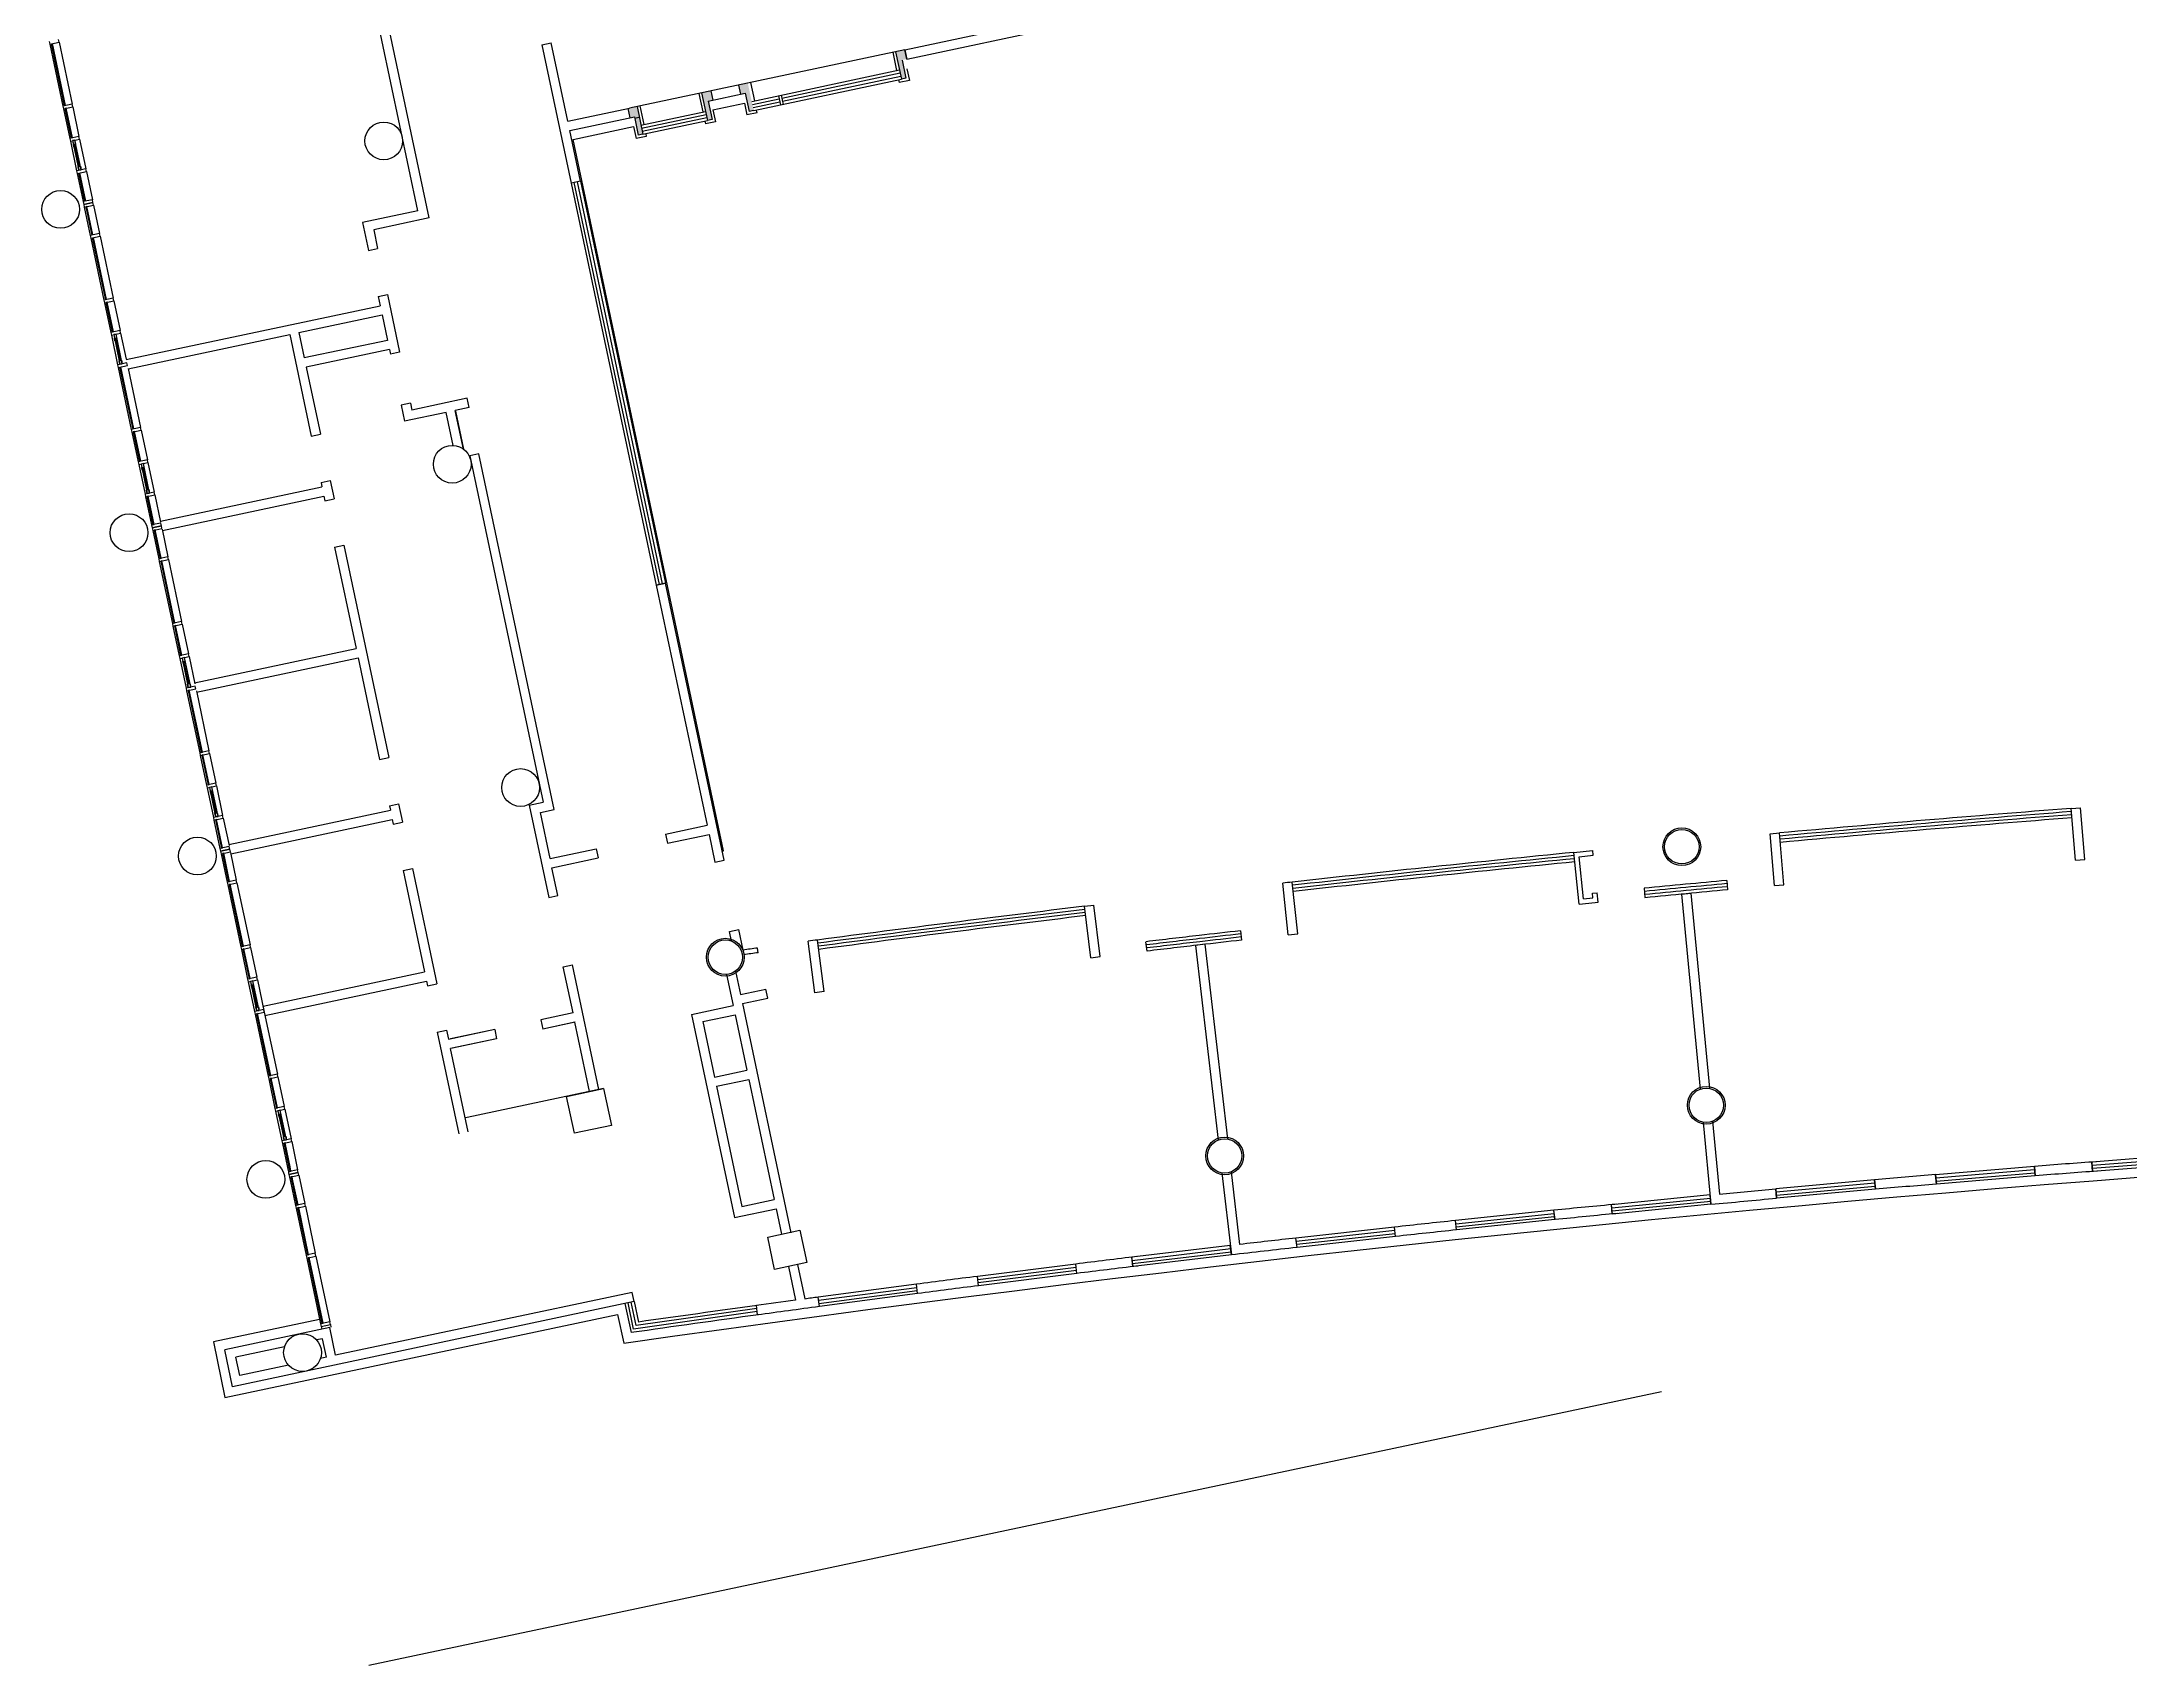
# Model space of a CAD drawing. Header units: millimetres. Extents: x -28081 to 142643, y -11740 to 128443.
# Drawn here: x -11598 to 32659, y -11740 to 22643 of the extents above; entities that cross this region are included whole.
import ezdxf

# ---------------------------------------------------------------- set-up
doc = ezdxf.new("R2010")
doc.units = ezdxf.units.MM
doc.header["$LTSCALE"] = 10
doc.layers.add('A—墙体', color=7, linetype='Continuous')
doc.layers.add('A—门窗', color=135, linetype='Continuous')
doc.layers.get('0').off()
doc.styles.add('E1-RI-5F$0$Standard', font='arial.ttf')

# ---------------------------------------------------------------- blocks, each defined once
blk = doc.blocks.new('E1-RI-5F$0$$DDT_AUDIT_GENERATED_(0)')
at = {"style": 'E1-RI-5F$0$Standard'}
blk.add_text('$DDT_AUDIT_GENERATED_(0)', height=1, dxfattribs=at).set_placement((0, 0))
blk = doc.blocks.new('E1-RI-5F$0$$TCHSYS$WIN2D')
for p, q in [((-0.5, 0.5), (0.5, 0.5)), ((-0.5, 0.5), (-0.5, -0.5)), ((0.5, 0.5), (0.5, -0.5)), ((0.5, 0.1667), (-0.5, 0.1667)), ((0.5, -0.1667), (-0.5, -0.1667)), ((-0.5, -0.5), (0.5, -0.5))]:
    blk.add_line(p, q)
blk = doc.blocks.new('E-COLS-F5')
at = {"layer": 'A—墙体'}
for points in [[(11708439, -6206636), (11709222, -6206470), (11709387, -6207253), (11708605, -6207419)], [(11712699, -6209618), (11713384, -6209473), (11713529, -6210158), (11712844, -6210303)]]:
    blk.add_lwpolyline(points, close=True, dxfattribs=at)
for centre, radius in [((11704564, -6186400), 400), ((11697716, -6187850), 400), ((11706014, -6193248), 400), ((11699166, -6194698), 400), ((11707464, -6200096), 400), ((11700615, -6201546), 400), ((11732071, -6201349), 400), ((11732071, -6201349), 365), ((11711802, -6203689), 400), ((11711802, -6203689), 365), ((11732589, -6206825), 400), ((11732589, -6206825), 365), ((11722383, -6207898), 400), ((11722383, -6207898), 365), ((11702065, -6208394), 400), ((11702842, -6212063), 400)]:
    blk.add_circle(centre, radius, dxfattribs=at)

msp = doc.modelspace()

# ---------------------------------------------------------------- hatches: boundary and pattern name
at = {"layer": 'A—墙体'}
h = msp.add_hatch(color=18, dxfattribs=at)
h.paths.add_polyline_path([(6690, 22474), (6495, 22432), (6618, 21851), (6716, 21872), (6634, 22257), (6732, 22278)])
h.paths.add_polyline_path([(3364, 21769), (3168, 21728), (3210, 21532), (3308, 21553), (3391, 21164), (3489, 21185)])
h = msp.add_hatch(color=18, dxfattribs=at)
h.paths.add_polyline_path([(2582, 21603), (2386, 21561), (2511, 20976), (2608, 20997), (2525, 21387), (2623, 21407)])
h.paths.add_polyline_path([(1016, 21271), (821, 21230), (862, 21034), (960, 21055), (1044, 20664), (1140, 20684)])

# ---------------------------------------------------------------- linework, layer by layer
for p, q in [((-3627, 19065), (-4952, 25321)), ((-3390, 18911), (-4798, 25558)), ((6690, 22476), (9821, 23135)), ((-999, 22582), (-804, 22624)), ((-999, 22582), (-378, 19647)), ((-452, 20961), (-804, 22624)), ((6732, 22277), (10058, 22981)), ((6690, 22476), (860, 21238)), ((6495, 22432), (6618, 21851)), ((6634, 22257), (6716, 21872)), ((6690, 22474), (6732, 22278)), ((6732, 22277), (6690, 22472)), ((3168, 21727), (3210, 21532)), ((3266, 21748), (3266, 21748)), ((3423, 21781), (3506, 21393)), ((6716, 21872), (6618, 21851)), ((918, 21251), (918, 21251)), ((1016, 21271), (1140, 20684)), ((1075, 21284), (1158, 20893)), ((2327, 21549), (2411, 21158)), ((2386, 21561), (2511, 20976)), ((2484, 21582), (2484, 21582)), ((2525, 21387), (3308, 21553)), ((2525, 21387), (2608, 20997)), ((2582, 21603), (2623, 21407)), ((3308, 21553), (3391, 21164)), ((-452, 20961), (860, 21238)), ((-410, 20765), (960, 21055)), ((821, 21230), (862, 21034)), ((960, 21056), (1044, 20664)), ((966, 21026), (1064, 21046)), ((2608, 20997), (2511, 20976)), ((3489, 21185), (3391, 21164)), ((-182, 19689), (-410, 20765)), ((1139, 20684), (1044, 20664)), ((-3627, 19065), (-4801, 18816)), ((-4801, 18816), (-4677, 18226)), ((-3390, 18911), (-4564, 18662)), ((-4564, 18662), (-4481, 18268)), ((-4677, 18226), (-4481, 18268)), ((-4469, 17248), (-4274, 17289)), ((-4274, 17289), (-4015, 16066)), ((-9809, 15913), (-4428, 17052)), ((-6148, 16484), (-4387, 16857)), ((-4469, 17248), (-4428, 17052)), ((-4387, 16857), (-4273, 16318)), ((-9767, 15718), (-6343, 16442)), ((-6343, 16442), (-5888, 14290)), ((-6148, 16484), (-6034, 15946)), ((-4273, 16319), (-6034, 15946)), ((-4231, 16123), (-5992, 15750)), ((-4231, 16123), (-4211, 16025)), ((-4015, 16066), (-4211, 16025)), ((-5992, 15750), (-5692, 14332)), ((-2582, 15092), (-3756, 14844)), ((-2541, 14896), (-2582, 15092)), ((-3787, 14990), (-3983, 14949)), ((-3983, 14949), (-3910, 14606)), ((-3030, 14793), (-3910, 14606)), ((-3787, 14990), (-3756, 14844)), ((-2882, 14096), (-3030, 14793)), ((-2541, 14896), (-2834, 14834)), ((-2661, 14017), (-2834, 14834)), ((-2832, 14822), (-2661, 14017)), ((-5888, 14290), (-5692, 14332)), ((-2333, 13918), (-2529, 13877)), ((-2529, 13877), (-976, 6539)), ((-739, 6385), (-2333, 13918)), ((-5680, 13312), (-5485, 13353)), ((-5680, 13312), (-5660, 13214)), ((-5485, 13353), (-5402, 12962)), ((-9084, 12489), (-5660, 13214)), ((-9042, 12293), (-5618, 13018)), ((-5618, 13018), (-5598, 12920)), ((-5598, 12920), (-5402, 12962)), ((-5391, 11942), (-5195, 11984)), ((-5195, 11984), (-4242, 7483)), ((-5391, 11942), (-4935, 9790)), ((1424, 11136), (2501, 6049)), ((2862, 5307), (1619, 11177)), ((-8359, 9065), (-4935, 9790)), ((-8318, 8869), (-4893, 9594)), ((-4893, 9594), (-4438, 7442)), ((-4438, 7442), (-4242, 7483)), ((-7634, 5641), (-4210, 6366)), ((-4231, 6464), (-4035, 6505)), ((-4231, 6464), (-4210, 6366)), ((-4035, 6505), (-3952, 6114)), ((-1269, 6477), (-976, 6539)), ((-1269, 6477), (-855, 4521)), ((-1032, 6323), (-739, 6385)), ((-825, 5345), (-1032, 6323)), ((31405, 6406), (31604, 6421)), ((31500, 5310), (31405, 6406)), ((31699, 5326), (31604, 6421)), ((-7593, 5445), (-4169, 6170)), ((-4169, 6170), (-4148, 6072)), ((-4148, 6072), (-3952, 6114)), ((1620, 5862), (2501, 6049)), ((1620, 5862), (1662, 5667)), ((1662, 5667), (2542, 5853)), ((2542, 5853), (2666, 5266)), ((25027, 5869), (25226, 5887)), ((25122, 4773), (25027, 5869)), ((25322, 4791), (25226, 5887)), ((-825, 5345), (153, 5552)), ((-786, 5148), (194, 5356)), ((153, 5552), (194, 5356)), ((20869, 5474), (21267, 5513)), ((20984, 4379), (20869, 5474)), ((20979, 5384), (21277, 5414)), ((21073, 4489), (20979, 5384)), ((21278, 5414), (21269, 5513)), ((31500, 5310), (31699, 5326)), ((-3941, 5094), (-3745, 5135)), ((-3941, 5094), (-3485, 2942)), ((-3745, 5135), (-3227, 2690)), ((-662, 4561), (-786, 5148)), ((2666, 5266), (2862, 5307)), ((-855, 4521), (-662, 4561)), ((14818, 3729), (14703, 4823)), ((15017, 3751), (14902, 4845)), ((21073, 4489), (21272, 4509)), ((21261, 4608), (21361, 4618)), ((21272, 4509), (21261, 4608)), ((21382, 4419), (21361, 4618)), ((23152, 4590), (23543, 460)), ((23351, 4609), (23742, 478)), ((25122, 4773), (25322, 4791)), ((10499, 4335), (10697, 4359)), ((10636, 3243), (10499, 4334)), ((10834, 3267), (10697, 4359)), ((20984, 4379), (21183, 4398)), ((21183, 4399), (21382, 4419)), ((2977, 3799), (3173, 3840)), ((3020, 3595), (2977, 3799)), ((3264, 3407), (3173, 3840)), ((4783, 2501), (4646, 3593)), ((4981, 2527), (4844, 3619)), ((14817, 3729), (15017, 3751)), ((14818, 3729), (15017, 3751)), ((3584, 3350), (3570, 3449)), ((10636, 3243), (10834, 3267)), ((12852, 3505), (13330, -617)), ((13051, 3528), (13529, -594)), ((-6909, 2217), (-3485, 2942)), ((-6868, 2021), (-3444, 2746)), ((-3444, 2746), (-3423, 2648)), ((-3423, 2648), (-3227, 2690)), ((-546, 3053), (-351, 3094)), ((-340, 2074), (-546, 3053)), ((208, 452), (-351, 3094)), ((2914, 2891), (3054, 2230)), ((3104, 2961), (3208, 2467)), ((2173, 2044), (3054, 2230)), ((3208, 2467), (3746, 2581)), ((3250, 2272), (3788, 2386)), ((3250, 2272), (4277, -2583)), ((3788, 2386), (3746, 2581)), ((-340, 2074), (-1022, 1930)), ((-1022, 1930), (-981, 1734)), ((-299, 1879), (-981, 1734)), ((-296, 1879), (-981, 1734)), ((11, 411), (-299, 1879)), ((2173, 2044), (3085, -2261)), ((2411, 1890), (3095, 2035)), ((2411, 1890), (2659, 716)), ((3095, 2035), (3344, 861)), ((-3216, 1670), (-3020, 1711)), ((-3216, 1670), (-2760, -483)), ((-3020, 1711), (-2979, 1516)), ((-2000, 1723), (-2980, 1515)), ((-1959, 1527), (-2937, 1320)), ((-2000, 1723), (-2935, 1525)), ((-1959, 1527), (-2892, 1329)), ((-2000, 1723), (-1959, 1527)), ((-2565, -441), (-2937, 1320)), ((308, 473), (-2583, -139)), ((2659, 716), (3344, 861)), ((2700, 520), (3385, 665)), ((2700, 520), (3239, -2023)), ((3385, 665), (3924, -1879)), ((-2583, -139), (-2626, -148)), ((23609, -239), (23774, -1979)), ((23808, -220), (23954, -1762)), ((13411, -1314), (13612, -3051)), ((13609, -1291), (13787, -2829)), ((30647, -1377), (30628, -1178)), ((31863, -1283), (31847, -1084)), ((25166, -1848), (25148, -1648)), ((27259, -1661), (27240, -1463)), ((28552, -1553), (28535, -1351)), ((3085, -2261), (3965, -2074)), ((3239, -2023), (3924, -1879)), ((3965, -2074), (4079, -2612)), ((20471, -2304), (20448, -2105)), ((21684, -2182), (21665, -1987)), ((23774, -1979), (23755, -1780)), ((17090, -2660), (17067, -2461)), ((18383, -2521), (18360, -2322)), ((11526, -3296), (11503, -3098)), ((13612, -3050), (13589, -2851)), ((15003, -2891), (14980, -2693)), ((4224, -3297), (4375, -4011)), ((4420, -3256), (4574, -3984)), ((8251, -3703), (8228, -3504)), ((10335, -3442), (10312, -3244)), ((916, -3845), (-5370, -5175)), ((916, -3845), (-5370, -5175)), ((957, -4040), (916, -3845)), ((957, -4040), (916, -3845)), ((4880, -4144), (4854, -3946)), ((6962, -3869), (6936, -3672)), ((957, -4040), (-7554, -5842)), ((957, -4040), (-7554, -5842)), ((3571, -4322), (3545, -4124)), ((-5494, -4588), (-7720, -5060)), ((-5494, -4588), (-7720, -5060)), ((-5648, -4826), (-5774, -4852)), ((-5648, -4826), (-5774, -4852)), ((-5566, -5217), (-5648, -4826)), ((-5566, -5217), (-5648, -4826)), ((-5370, -5175), (-5494, -4588)), ((-5370, -5175), (-5494, -4588)), ((-7554, -5842), (-7720, -5060)), ((-7554, -5842), (-7720, -5060)), ((-6452, -4996), (-7483, -5214)), ((-6452, -4996), (-7483, -5214)), ((-7400, -5605), (-7483, -5214)), ((-7400, -5605), (-7483, -5214)), ((-5566, -5217), (-5691, -5243)), ((-5566, -5217), (-5691, -5243)), ((-6369, -5387), (-7400, -5605)), ((-6369, -5387), (-7400, -5605))]:
    msp.add_line(p, q, dxfattribs=at)
for points in [[(1424, 11136), (1619, 11177)], [(23152, 4590), (23351, 4609)], [(13051, 3528), (12852, 3505)]]:
    msp.add_lwpolyline(points, dxfattribs=at)
at = {"layer": 'A—墙体', "color": 18}
msp.add_lwpolyline([(-4670, -11740), (22723, -5942)], dxfattribs=at)
at = {"layer": 'A—墙体'}
for centre, radius, start, end in [((69776, -487205), 495100, 96.36336, 96.38651), ((69775, -487205), 495100, 97.53592, 97.55906), ((69775, -487205), 495100, 97.68464, 97.72036), ((69775, -487205), 495000, 97.68464, 97.72032), ((69775, -487205), 494000, 97.53677, 97.55996), ((37271, -80251), 79352, 93.8469, 94.80184), ((37249, -79948), 78848, 93.84438, 94.803), ((-7824, 340261), 343495, 275.30819, 275.5083), ((69738, -486690), 487085, 94.85242, 95.00535), ((40686, -154012), 152942, 94.55035, 95.03665), ((28844, -81825), 80160, 95.0668, 96.01168), ((69677, -486091), 486283, 95.65219, 95.80755), ((-18614, 453747), 457693, 275.31383, 275.48894), ((69738, -486690), 487085, 96.05487, 96.20779), ((69738, -486690), 486885, 96.05464, 96.20763), ((69738, -486690), 487085, 96.85476, 97.00768), ((66683, -460194), 460213, 96.44765, 96.62194), ((69738, -486690), 487085, 96.45482, 96.59597), ((29545, -172632), 170465, 97.1837, 97.62181), ((69738, -486690), 486885, 96.85486, 97.00785), ((27582, -173159), 170732, 97.65006, 97.7448), ((69738, -486690), 486885, 97.25498, 97.40798), ((69738, -486690), 487085, 97.71186, 97.81036), ((69738, -486690), 486885, 97.65513, 97.8105)]:
    msp.add_arc(centre, radius, start, end, dxfattribs=at)
at = {"layer": 'A—门窗', "extrusion": (0, 0, -1)}
for p, q in [((-11440, 22652), (-11427, 22593)), ((-11427, 22593), (-11232, 22634)), ((-11232, 22634), (-11244, 22693)), ((-10954, 21323), (-11150, 21282)), ((-11150, 21282), (-11137, 21223)), ((-11137, 21223), (-10942, 21265)), ((-10942, 21265), (-10954, 21323)), ((-10809, 20639), (-11005, 20597)), ((-11005, 20597), (-10992, 20538)), ((-10992, 20538), (-10797, 20580)), ((-10797, 20580), (-10809, 20639)), ((-10664, 19954), (-10860, 19912)), ((-10652, 19895), (-10664, 19954)), ((-10860, 19912), (-10847, 19854)), ((-10847, 19854), (-10652, 19895)), ((-10513, 19240), (-10709, 19198)), ((-10709, 19198), (-10696, 19139)), ((-10696, 19139), (-10500, 19181)), ((-10500, 19181), (-10513, 19240)), ((-10374, 18584), (-10570, 18543)), ((-10570, 18543), (-10557, 18484)), ((-10557, 18484), (-10362, 18525)), ((-10362, 18525), (-10374, 18584)), ((-10084, 17214), (-10280, 17173)), ((-10280, 17173), (-10267, 17114)), ((-10267, 17114), (-10072, 17156)), ((-10072, 17156), (-10084, 17214)), ((-9939, 16530), (-10135, 16488)), ((-10135, 16488), (-10122, 16429)), ((-10122, 16429), (-9927, 16471)), ((-9927, 16471), (-9939, 16530)), ((-9794, 15845), (-9990, 15803)), ((-9990, 15803), (-9977, 15745)), ((-9977, 15745), (-9782, 15786)), ((-9782, 15786), (-9794, 15845)), ((-9504, 14475), (-9700, 14434)), ((-9700, 14434), (-9687, 14375)), ((-9687, 14375), (-9492, 14416)), ((-9492, 14416), (-9504, 14475)), ((-9359, 13790), (-9555, 13749)), ((-9555, 13749), (-9543, 13690)), ((-9543, 13690), (-9347, 13732)), ((-9347, 13732), (-9359, 13790)), ((-9214, 13105), (-9410, 13064)), ((-9410, 13064), (-9398, 13005)), ((-9398, 13005), (-9202, 13047)), ((-9202, 13047), (-9214, 13105)), ((-9063, 12391), (-9259, 12350)), ((-9259, 12350), (-9246, 12291)), ((-9246, 12291), (-9051, 12333)), ((-9051, 12333), (-9063, 12391)), ((-8924, 11736), (-9120, 11694)), ((-9120, 11694), (-9108, 11636)), ((-9108, 11636), (-8912, 11677)), ((-8912, 11677), (-8924, 11736)), ((-8634, 10366), (-8830, 10325)), ((-8830, 10325), (-8818, 10266)), ((-8818, 10266), (-8622, 10307)), ((-8622, 10307), (-8634, 10366)), ((-8489, 9681), (-8685, 9640)), ((-8685, 9640), (-8673, 9581)), ((-8673, 9581), (-8477, 9623)), ((-8477, 9623), (-8489, 9681)), ((-8344, 8997), (-8540, 8955)), ((-8540, 8955), (-8528, 8896)), ((-8528, 8896), (-8332, 8938)), ((-8332, 8938), (-8344, 8997)), ((-8055, 7627), (-8250, 7585)), ((-8250, 7585), (-8238, 7527)), ((-8238, 7527), (-8042, 7568)), ((-8042, 7568), (-8055, 7627)), ((-7910, 6942), (-8105, 6901)), ((-8105, 6901), (-8093, 6842)), ((-8093, 6842), (-7897, 6883)), ((-7897, 6883), (-7910, 6942)), ((-7765, 6257), (-7960, 6216)), ((-7960, 6216), (-7948, 6157)), ((-7948, 6157), (-7752, 6199)), ((-7752, 6199), (-7765, 6257)), ((-7613, 5543), (-7809, 5502)), ((-7809, 5502), (-7797, 5443)), ((-7797, 5443), (-7601, 5484)), ((-7601, 5484), (-7613, 5543)), ((-7475, 4888), (-7670, 4846)), ((-7462, 4829), (-7475, 4888)), ((-7670, 4846), (-7658, 4787)), ((-7658, 4787), (-7462, 4829)), ((-7185, 3518), (-7380, 3477)), ((-7380, 3477), (-7368, 3418)), ((-7368, 3418), (-7172, 3459)), ((-7172, 3459), (-7185, 3518)), ((-7040, 2833), (-7235, 2792)), ((-7235, 2792), (-7223, 2733)), ((-7223, 2733), (-7027, 2774)), ((-7027, 2774), (-7040, 2833)), ((-6895, 2148), (-7090, 2107)), ((-7090, 2107), (-7078, 2048)), ((-7078, 2048), (-6882, 2090)), ((-6882, 2090), (-6895, 2148)), ((-6605, 779), (-6800, 737)), ((-6800, 737), (-6788, 679)), ((-6788, 679), (-6592, 720)), ((-6592, 720), (-6605, 779)), ((-6460, 94), (-6656, 52)), ((-6656, 52), (-6643, -6)), ((-6643, -6), (-6447, 35)), ((-6447, 35), (-6460, 94)), ((-6315, -591), (-6511, -632)), ((-6511, -632), (-6498, -691)), ((-6498, -691), (-6302, -650)), ((-6302, -650), (-6315, -591)), ((-6164, -1305), (-6359, -1347)), ((-6151, -1364), (-6164, -1305)), ((-6359, -1347), (-6347, -1405)), ((-6347, -1405), (-6151, -1364)), ((-6025, -1961), (-6221, -2002)), ((-6221, -2002), (-6208, -2061)), ((-6208, -2061), (-6012, -2019)), ((-6012, -2019), (-6025, -1961)), ((-5801, -3017), (-5997, -3059)), ((-5997, -3059), (-5984, -3117)), ((-5984, -3117), (-5789, -3076)), ((-5789, -3076), (-5801, -3017))]:
    msp.add_line(p, q, dxfattribs=at)
at = {"layer": 'A—门窗'}
for p, q in [((-11427, 22593), (-11150, 21282)), ((-11397, 22599), (-11120, 21288)), ((-11095, 21294), (-11372, 22604)), ((-11232, 22634), (-10954, 21323)), ((6435, 22423), (6518, 22034)), ((3447, 21380), (6577, 22047)), ((3489, 21185), (6618, 21851)), ((4087, 21448), (6591, 21982)), ((4101, 21383), (6604, 21917)), ((6560, 21839), (6572, 21780)), ((6787, 21826), (6572, 21780)), ((6735, 22073), (6787, 21826)), ((-10942, 21265), (-10809, 20639)), ((2626, 21204), (3291, 21345)), ((3291, 21345), (3345, 21093)), ((3461, 21315), (4028, 21436)), ((3475, 21250), (4042, 21371)), ((4014, 21501), (4056, 21305)), ((4073, 21514), (4115, 21318)), ((-11137, 21223), (-11005, 20597)), ((-11082, 21235), (-11107, 21230)), ((-11107, 21230), (-10975, 20603)), ((-10950, 20609), (-11082, 21235)), ((-339, 20575), (943, 20847)), ((943, 20847), (997, 20592)), ((1098, 20880), (2469, 21170)), ((1112, 20814), (2483, 21105)), ((1126, 20749), (2497, 21040)), ((1139, 20684), (2511, 20975)), ((2452, 20962), (2464, 20905)), ((2680, 20951), (2464, 20905)), ((2626, 21204), (2680, 20951)), ((3560, 21138), (3345, 21093)), ((3560, 21138), (3547, 21197)), ((-10992, 20538), (-10860, 19912)), ((-10894, 20559), (-10944, 20549)), ((-10894, 20559), (-10944, 20549)), ((-10944, 20549), (-10811, 19923)), ((-10944, 20549), (-10928, 20474)), ((-10928, 20474), (-10878, 20485)), ((-10928, 20474), (-10827, 19997)), ((-10917, 20421), (-10928, 20474)), ((-10802, 20002), (-10903, 20479)), ((-10761, 19933), (-10894, 20559)), ((-10878, 20485), (-10894, 20559)), ((-10797, 20580), (-10664, 19954)), ((2850, 5510), (-339, 20575)), ((1213, 20638), (997, 20592)), ((1200, 20697), (1213, 20638)), ((-10827, 19997), (-10777, 20008)), ((-10811, 19923), (-10827, 19997)), ((-10811, 19923), (-10761, 19933)), ((-10761, 19933), (-10811, 19923)), ((-10777, 20008), (-10761, 19933)), ((-10847, 19854), (-10721, 19257)), ((-10817, 19860), (-10691, 19263)), ((-10666, 19268), (-10793, 19865)), ((-10652, 19895), (-10525, 19298)), ((-10525, 19298), (-10721, 19257)), ((-10721, 19257), (-10709, 19198)), ((-10709, 19198), (-10513, 19240)), ((-10696, 19139), (-10570, 18543)), ((-10641, 19151), (-10666, 19146)), ((-10666, 19146), (-10540, 18549)), ((-10515, 18554), (-10641, 19151)), ((-10513, 19240), (-10525, 19298)), ((-10500, 19181), (-10374, 18584)), ((-10557, 18484), (-10280, 17173)), ((-10527, 18490), (-10250, 17179)), ((-10225, 17185), (-10503, 18496)), ((-10362, 18525), (-10084, 17214)), ((-10267, 17114), (-10135, 16488)), ((-10213, 17126), (-10237, 17121)), ((-10237, 17121), (-10105, 16494)), ((-10080, 16500), (-10213, 17126)), ((-10072, 17156), (-9939, 16530)), ((-10122, 16429), (-9990, 15803)), ((-10024, 16450), (-10074, 16440)), ((-10024, 16450), (-10074, 16440)), ((-10074, 16440), (-9941, 15814)), ((-10074, 16440), (-10058, 16365)), ((-10058, 16365), (-10008, 16376)), ((-9892, 15824), (-10024, 16450)), ((-10008, 16376), (-10024, 16450)), ((-9927, 16471), (-9810, 15920)), ((-10058, 16365), (-9957, 15888)), ((-10047, 16312), (-10058, 16365)), ((-9932, 15893), (-10033, 16370)), ((-9977, 15745), (-9700, 14434)), ((-9957, 15888), (-9907, 15899)), ((-9941, 15814), (-9957, 15888)), ((-9948, 15751), (-9670, 14440)), ((-9941, 15814), (-9892, 15824)), ((-9892, 15824), (-9941, 15814)), ((-9645, 14445), (-9923, 15756)), ((-9907, 15899), (-9892, 15824)), ((-9769, 15724), (-9504, 14475)), ((-9687, 14375), (-9555, 13749)), ((-9633, 14387), (-9658, 14381)), ((-9658, 14381), (-9525, 13755)), ((-9500, 13760), (-9633, 14387)), ((-9492, 14416), (-9359, 13790)), ((-9347, 13732), (-9214, 13105)), ((-9543, 13690), (-9410, 13064)), ((-9444, 13711), (-9494, 13700)), ((-9444, 13711), (-9494, 13700)), ((-9494, 13700), (-9361, 13074)), ((-9494, 13700), (-9478, 13626)), ((-9478, 13626), (-9429, 13636)), ((-9478, 13626), (-9377, 13149)), ((-9467, 13573), (-9478, 13626)), ((-9352, 13154), (-9453, 13631)), ((-9312, 13085), (-9444, 13711)), ((-9429, 13636), (-9444, 13711)), ((-9398, 13005), (-9271, 12409)), ((-9377, 13149), (-9328, 13159)), ((-9361, 13074), (-9377, 13149)), ((-9343, 13017), (-9368, 13012)), ((-9368, 13012), (-9241, 12415)), ((-9361, 13074), (-9312, 13085)), ((-9312, 13085), (-9361, 13074)), ((-9216, 12420), (-9343, 13017)), ((-9328, 13159), (-9312, 13085)), ((-9202, 13047), (-9079, 12466)), ((-9076, 12450), (-9271, 12409)), ((-9271, 12409), (-9259, 12350)), ((-9241, 12415), (-9216, 12420)), ((-9063, 12391), (-9076, 12450)), ((-9259, 12350), (-9063, 12391)), ((-9246, 12291), (-9120, 11694)), ((-9192, 12303), (-9216, 12297)), ((-9216, 12297), (-9090, 11701)), ((-9065, 11706), (-9192, 12303)), ((-9047, 12317), (-8924, 11736)), ((-9108, 11636), (-8830, 10325)), ((-9090, 11701), (-9065, 11706)), ((-9053, 11647), (-9078, 11642)), ((-9078, 11642), (-8800, 10331)), ((-8775, 10336), (-9053, 11647)), ((-8912, 11677), (-8634, 10366)), ((-8818, 10266), (-8685, 9640)), ((-8800, 10331), (-8775, 10336)), ((-8763, 10278), (-8788, 10272)), ((-8788, 10272), (-8655, 9646)), ((-8630, 9652), (-8763, 10278)), ((-8622, 10307), (-8489, 9681)), ((-8673, 9581), (-8540, 8955)), ((-8655, 9646), (-8630, 9652)), ((-8574, 9602), (-8624, 9591)), ((-8574, 9602), (-8624, 9591)), ((-8624, 9591), (-8492, 8965)), ((-8624, 9591), (-8608, 9517)), ((-8608, 9517), (-8559, 9527)), ((-8608, 9517), (-8507, 9040)), ((-8597, 9464), (-8608, 9517)), ((-8483, 9045), (-8584, 9522)), ((-8442, 8976), (-8574, 9602)), ((-8559, 9527), (-8574, 9602)), ((-8477, 9623), (-8354, 9042)), ((-8528, 8896), (-8250, 7585)), ((-8507, 9040), (-8458, 9050)), ((-8492, 8965), (-8507, 9040)), ((-8473, 8908), (-8498, 8903)), ((-8498, 8903), (-8220, 7592)), ((-8492, 8965), (-8442, 8976)), ((-8442, 8976), (-8492, 8965)), ((-8195, 7597), (-8473, 8908)), ((-8458, 9050), (-8442, 8976)), ((-8322, 8893), (-8055, 7627)), ((-8238, 7527), (-8105, 6901)), ((-8220, 7592), (-8195, 7597)), ((-8183, 7538), (-8208, 7533)), ((-8208, 7533), (-8075, 6907)), ((-8050, 6912), (-8183, 7538)), ((-8042, 7568), (-7910, 6942)), ((-8093, 6842), (-7960, 6216)), ((-8075, 6907), (-8050, 6912)), ((-7995, 6863), (-8044, 6852)), ((-7995, 6863), (-8044, 6852)), ((-8044, 6852), (-7912, 6226)), ((-8044, 6852), (-8028, 6778)), ((-8028, 6778), (-7979, 6788)), ((-8028, 6778), (-7928, 6301)), ((-8017, 6725), (-8028, 6778)), ((-7903, 6306), (-8004, 6783)), ((-7862, 6237), (-7995, 6863)), ((-7979, 6788), (-7995, 6863)), ((-7897, 6883), (-7765, 6257)), ((-7928, 6301), (-7878, 6311)), ((-7912, 6226), (-7928, 6301)), ((-7912, 6226), (-7862, 6237)), ((-7862, 6237), (-7912, 6226)), ((-7878, 6311), (-7862, 6237)), ((-7752, 6199), (-7629, 5618)), ((-7948, 6157), (-7821, 5560)), ((-7893, 6169), (-7918, 6163)), ((-7918, 6163), (-7792, 5567)), ((-7767, 5572), (-7893, 6169)), ((-7626, 5602), (-7821, 5560)), ((-7821, 5560), (-7809, 5502)), ((-7809, 5502), (-7613, 5543)), ((-7797, 5443), (-7670, 4846)), ((-7792, 5567), (-7767, 5572)), ((-7742, 5455), (-7767, 5449)), ((-7767, 5449), (-7640, 4852)), ((-7616, 4858), (-7742, 5455)), ((-7613, 5543), (-7626, 5602)), ((-7598, 5469), (-7475, 4888)), ((2821, 5503), (2850, 5510)), ((24109, 4881), (24127, 4682)), ((-7658, 4787), (-7380, 3477)), ((-7640, 4852), (-7616, 4858)), ((-7603, 4799), (-7628, 4794)), ((-7628, 4794), (-7350, 3483)), ((-7326, 3488), (-7603, 4799)), ((-7462, 4829), (-7185, 3518)), ((22356, 4715), (22375, 4516)), ((11826, 3384), (11802, 3583)), ((13803, 3815), (13826, 3617)), ((-7368, 3418), (-7235, 2792)), ((-7350, 3483), (-7326, 3488)), ((-7313, 3429), (-7338, 3424)), ((-7338, 3424), (-7206, 2798)), ((-7181, 2803), (-7313, 3429)), ((-7172, 3459), (-7040, 2833)), ((-7223, 2733), (-7090, 2107)), ((-7206, 2798), (-7181, 2803)), ((-7125, 2754), (-7174, 2743)), ((-7125, 2754), (-7174, 2743)), ((-7174, 2743), (-7042, 2117)), ((-7174, 2743), (-7159, 2669)), ((-7159, 2669), (-7109, 2679)), ((-7159, 2669), (-7058, 2192)), ((-7147, 2616), (-7159, 2669)), ((-7033, 2197), (-7134, 2674)), ((-6992, 2128), (-7125, 2754)), ((-7109, 2679), (-7125, 2754)), ((-7027, 2774), (-6882, 2090)), ((-7078, 2048), (-6800, 737)), ((-7058, 2192), (-7008, 2202)), ((-7042, 2117), (-7058, 2192)), ((-7023, 2060), (-7048, 2054)), ((-7048, 2054), (-6771, 744)), ((-7042, 2117), (-6992, 2128)), ((-6992, 2128), (-7042, 2117)), ((-6746, 749), (-7023, 2060)), ((-7008, 2202), (-6992, 2128)), ((-6882, 2090), (-6605, 779)), ((-6788, 679), (-6656, 52)), ((-6771, 744), (-6746, 749)), ((-6733, 690), (-6758, 685)), ((-6758, 685), (-6626, 59)), ((-6601, 64), (-6733, 690)), ((-6592, 720), (-6460, 94)), ((-6626, 59), (-6601, 64)), ((-6545, 14), (-6595, 4)), ((-6545, 14), (-6595, 4)), ((-6595, 4), (-6462, -622)), ((-6595, 4), (-6579, -71)), ((-6412, -612), (-6545, 14)), ((-6529, -60), (-6545, 14)), ((-6447, 35), (-6315, -591)), ((-6643, -6), (-6511, -632)), ((-6579, -71), (-6529, -60)), ((-6579, -71), (-6478, -548)), ((-6568, -124), (-6579, -71)), ((-6453, -542), (-6554, -65)), ((-6498, -691), (-6390, -1200)), ((-6478, -548), (-6428, -537)), ((-6462, -622), (-6478, -548)), ((-6443, -680), (-6468, -685)), ((-6468, -685), (-6361, -1194)), ((-6462, -622), (-6412, -612)), ((-6412, -612), (-6462, -622)), ((-6336, -1188), (-6443, -680)), ((-6428, -537), (-6412, -612)), ((-6302, -650), (-6176, -1246)), ((-6390, -1200), (-6372, -1288)), ((-6176, -1246), (-6372, -1288)), ((-6372, -1288), (-6367, -1308)), ((-6367, -1309), (-6359, -1347)), ((-6361, -1194), (-6342, -1282)), ((-6359, -1347), (-6164, -1305)), ((-6342, -1282), (-6317, -1276)), ((-6317, -1276), (-6336, -1188)), ((-6164, -1305), (-6176, -1246)), ((-6347, -1405), (-6328, -1493)), ((-6328, -1493), (-6221, -2002)), ((-6292, -1394), (-6317, -1399)), ((-6317, -1400), (-6298, -1487)), ((-6298, -1487), (-6191, -1996)), ((-6274, -1482), (-6292, -1394)), ((-6166, -1990), (-6274, -1482)), ((-6151, -1364), (-6025, -1961)), ((-6208, -2061), (-5997, -3059)), ((-6191, -1996), (-6166, -1990)), ((-6153, -2049), (-6178, -2054)), ((-6178, -2054), (-5967, -3052)), ((-5942, -3047), (-6153, -2049)), ((-6012, -2019), (-5801, -3017)), ((-5967, -3052), (-5942, -3047)), ((-5789, -3076), (-5495, -4466)), ((-5984, -3117), (-5690, -4507)), ((-5930, -3106), (-5955, -3111)), ((-5955, -3111), (-5660, -4501)), ((-5635, -4496), (-5930, -3106)), ((-5709, -4421), (-7959, -4894)), ((-7716, -6070), (606, -4315)), ((606, -4315), (735, -4922)), ((761, -4081), (892, -4697)), ((944, -4622), (827, -4068)), ((996, -4547), (892, -4054)), ((3562, -4252), (944, -4622)), ((957, -4040), (1049, -4473)), ((3553, -4186), (996, -4547)), ((3571, -4322), (3545, -4124)), ((-5495, -4466), (-5690, -4507)), ((-5690, -4507), (-5678, -4566)), ((-5678, -4566), (-5482, -4525)), ((-5678, -4566), (-5666, -4624)), ((-5660, -4501), (-5635, -4496)), ((-5482, -4525), (-5495, -4466)), ((-5482, -4525), (-5470, -4583)), ((-7959, -4894), (-7716, -6070))]:
    msp.add_line(p, q, dxfattribs=at)
msp.add_lwpolyline([(606, -4315), (735, -4922, -0.034352), (67351, -11), (67609, 2895), (67409, 2912)], format="xyb", dxfattribs=at)
for centre, radius, start, end in [((69776, -487205), 495100, 94.44497, 95.16247), ((69776, -487205), 495033, 94.4449, 95.1625), ((69776, -487205), 494967, 94.44483, 95.16253), ((69776, -487205), 494900, 94.44476, 95.16256), ((69776, -487205), 495100, 95.669, 96.36336), ((69776, -487205), 495033, 95.66896, 96.36341), ((69776, -487205), 494967, 95.66892, 96.36346), ((69776, -487205), 494900, 95.66888, 96.36352), ((69776, -487205), 494200, 95.30199, 95.404), ((69776, -487205), 494200, 95.404, 95.5061), ((69776, -487205), 494133, 95.404, 95.5061), ((69776, -487205), 494067, 95.404, 95.5061), ((69776, -487205), 494000, 95.404, 95.5061), ((69776, -487205), 494133, 95.30199, 95.404), ((69776, -487205), 494067, 95.30199, 95.404), ((69776, -487205), 494000, 95.30199, 95.404), ((69775, -487205), 495100, 96.87632, 97.53592), ((69775, -487205), 495033, 96.87628, 97.53597), ((69775, -487205), 494967, 96.87624, 97.53602), ((69775, -487205), 494900, 96.87621, 97.53607), ((69776, -487205), 494200, 96.60521, 96.73671), ((69776, -487205), 494133, 96.60521, 96.73671), ((69776, -487205), 494067, 96.60521, 96.73672), ((69776, -487205), 494200, 96.5032, 96.60521), ((69776, -487205), 494133, 96.5032, 96.60521), ((69776, -487205), 494067, 96.5032, 96.60521), ((69776, -487205), 494000, 96.5032, 96.60521), ((69776, -487205), 494000, 96.60521, 96.73672), ((69738, -486690), 486885, 97.80811, 98.12891), ((69738, -486690), 487085, 97.80798, 98.10691)]:
    msp.add_arc(centre, radius, start, end, dxfattribs=at)

# ---------------------------------------------------------------- block references
at = {"layer": 'A—墙体'}
for name, p in [('E-COLS-F5', (-11708914, 6206944)), ('E1-RI-5F$0$$DDT_AUDIT_GENERATED_(0)', (2416, -1397))]:
    msp.add_blockref(name, p, dxfattribs=at)
at = {"layer": 'A—门窗', "yscale": 200}
for p, xscale, zscale, rotation in [((621, 15413), 8699.999992828672, -8699.999992828672, 281.9526484753182), ((29590, -1365), -2099.999999999666, 2100, 4.804027329703517), ((32902, -1102), -2100.000000000481, 2100, 4.4475253001682), ((26203, -1654), -2099.99999999983, 2100, 5.160529359211576), ((19414, -2313), 2099.999999999942, 2099.999999999942, 186.0064970598969), ((22720, -1983), 2100.00000000021, 2100.00000000021, 185.649990509584), ((16035, -2677), 2099.999999999055, 2099.999999999055, 186.3630036102283), ((12558, -3074), 2099.999999999356, 2099.999999999356, 186.8263985649991), ((9283, -3474), 2100.00000000008, 2100.00000000008, 187.1568343988625), ((5908, -3908), 2099.999999999564, 2099.999999999564, 187.487270232763)]:
    msp.add_blockref('E1-RI-5F$0$$TCHSYS$WIN2D', p, dxfattribs=dict(at, xscale=xscale, zscale=zscale, rotation=rotation))

doc.saveas('drawing.dxf')
